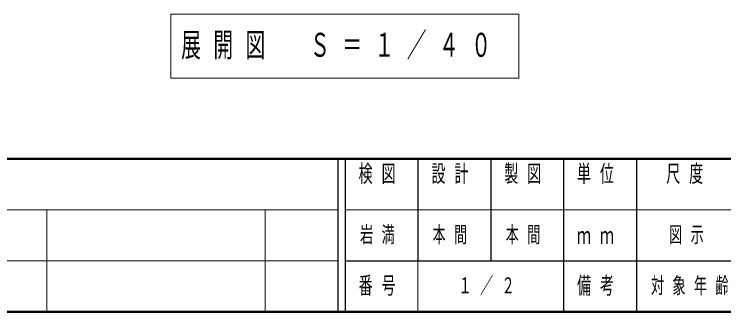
# Model space of a CAD drawing. Units: millimetres on the paper. Extents: x -385 to 0, y -297 to 267.
# Drawn here: x -288 to -190.5, y 0 to 40.9 of the extents above; entities that cross this region are included whole.
import ezdxf

# ---------------------------------------------------------------- set-up
doc = ezdxf.new("R2010")
doc.units = ezdxf.units.MM
doc.layers.add('1_40', color=2, linetype='Continuous', lineweight=25)
doc.layers.add('NAKAMURA図枠', color=7, linetype='Continuous', lineweight=13)
doc.layers.add('図面情報', color=7, linetype='Continuous')
doc.styles.add('ＭＳ ゴシック', font='')
doc.styles.get('ＭＳ ゴシック').set_extended_font_data('MS Gothic')

msp = doc.modelspace()

# ---------------------------------------------------------------- linework, layer by layer
at = {"layer": '1_40', "color": 7, "lineweight": 13}
for p, q in [((-266.432, 40.876), (-266.432, 32.076)), ((-218.632, 40.876), (-266.432, 40.876)), ((-218.632, 32.076), (-218.632, 40.876)), ((-266.432, 32.076), (-218.632, 32.076))]:
    msp.add_line(p, q, dxfattribs=at)
at = {"layer": 'NAKAMURA図枠', "lineweight": 50}
for p, q in [((-385, 21), (0, 21)), ((-385, 0), (0, 0))]:
    msp.add_line(p, q, dxfattribs=at)
at = {"layer": 'NAKAMURA図枠', "color": 211, "lineweight": 25}
for p, q in [((-243.5, 21), (-243.5, 0)), ((-242.5, 21), (-242.5, 0)), ((-232.5, 21), (-232.5, 7)), ((-222.5, 21), (-222.5, 7)), ((-212.5, 21), (-212.5, 0)), ((-202.5, 21), (-202.5, 7)), ((-242.5, 7), (0, 7))]:
    msp.add_line(p, q, dxfattribs=at)
at = {"layer": 'NAKAMURA図枠'}
for p, q in [((-385, 14), (-243.5, 14)), ((-283.5, 14), (-283.5, 0)), ((-253.5, 14), (-253.5, 0)), ((-242.5, 14), (-187.5, 14)), ((-385, 7), (-243.5, 7)), ((-232.5, 7), (-232.5, 0))]:
    msp.add_line(p, q, dxfattribs=at)
at = {"layer": 'NAKAMURA図枠', "lineweight": 25}
msp.add_line((-202.5, 7), (-202.5, 0), dxfattribs=at)

# ---------------------------------------------------------------- texts
at = {"layer": '1_40', "color": 7, "insert": (-265.032, 36.476), "char_height": 3.299, "attachment_point": 4, "style": 'ＭＳ ゴシック'}
msp.add_mtext('\\T1.64;\\W0.6;展開図\u3000Ｓ＝１／４０', dxfattribs=at)
at = {"layer": 'NAKAMURA図枠', "color": 4, "char_height": 2.346, "style": 'ＭＳ ゴシック'}
for s, insert, attachment_point in [('\\T1.64;\\W0.6;検図', (-237.5, 20.167), 2), ('\\T1.64;\\W0.6;設計', (-227.5, 20.167), 2), ('\\T1.64;\\W0.6;製図', (-217.5, 20.167), 2), ('\\T1.64;\\W0.6;単位', (-207.5, 20.167), 2), ('\\T1.64;\\W0.6;尺度', (-195.25, 20.167), 2), ('\\T1.64;\\W0.6;ｍｍ', (-207.5, 10.5), 5), ('\\T1.64;\\W0.6;番号', (-237.5, 3.5), 5), ('\\T1.64;\\W0.6;備考', (-207.5, 3.5), 5)]:
    msp.add_mtext(s, dxfattribs=dict(at, insert=insert, attachment_point=attachment_point))
at = {"layer": '図面情報', "char_height": 2.199, "style": 'ＭＳ ゴシック'}
for s, insert, attachment_point in [('\\T1.64;\\W0.6;岩満', (-237.5, 10.5), 5), ('\\T1.64;\\W0.6;本間', (-230.5, 10.5), 4), ('\\T1.64;\\W0.6;本間', (-217.5, 10.5), 5), ('\\T1.64;\\W0.6;図示', (-198, 10.5), 4), ('\\T1.64;\\W0.6;１／２', (-222.5, 3.5), 5), ('\\T1.64;\\W0.6;対象年齢３～６才', (-200.5, 3.5), 4)]:
    msp.add_mtext(s, dxfattribs=dict(at, insert=insert, attachment_point=attachment_point))

doc.saveas('drawing.dxf')
